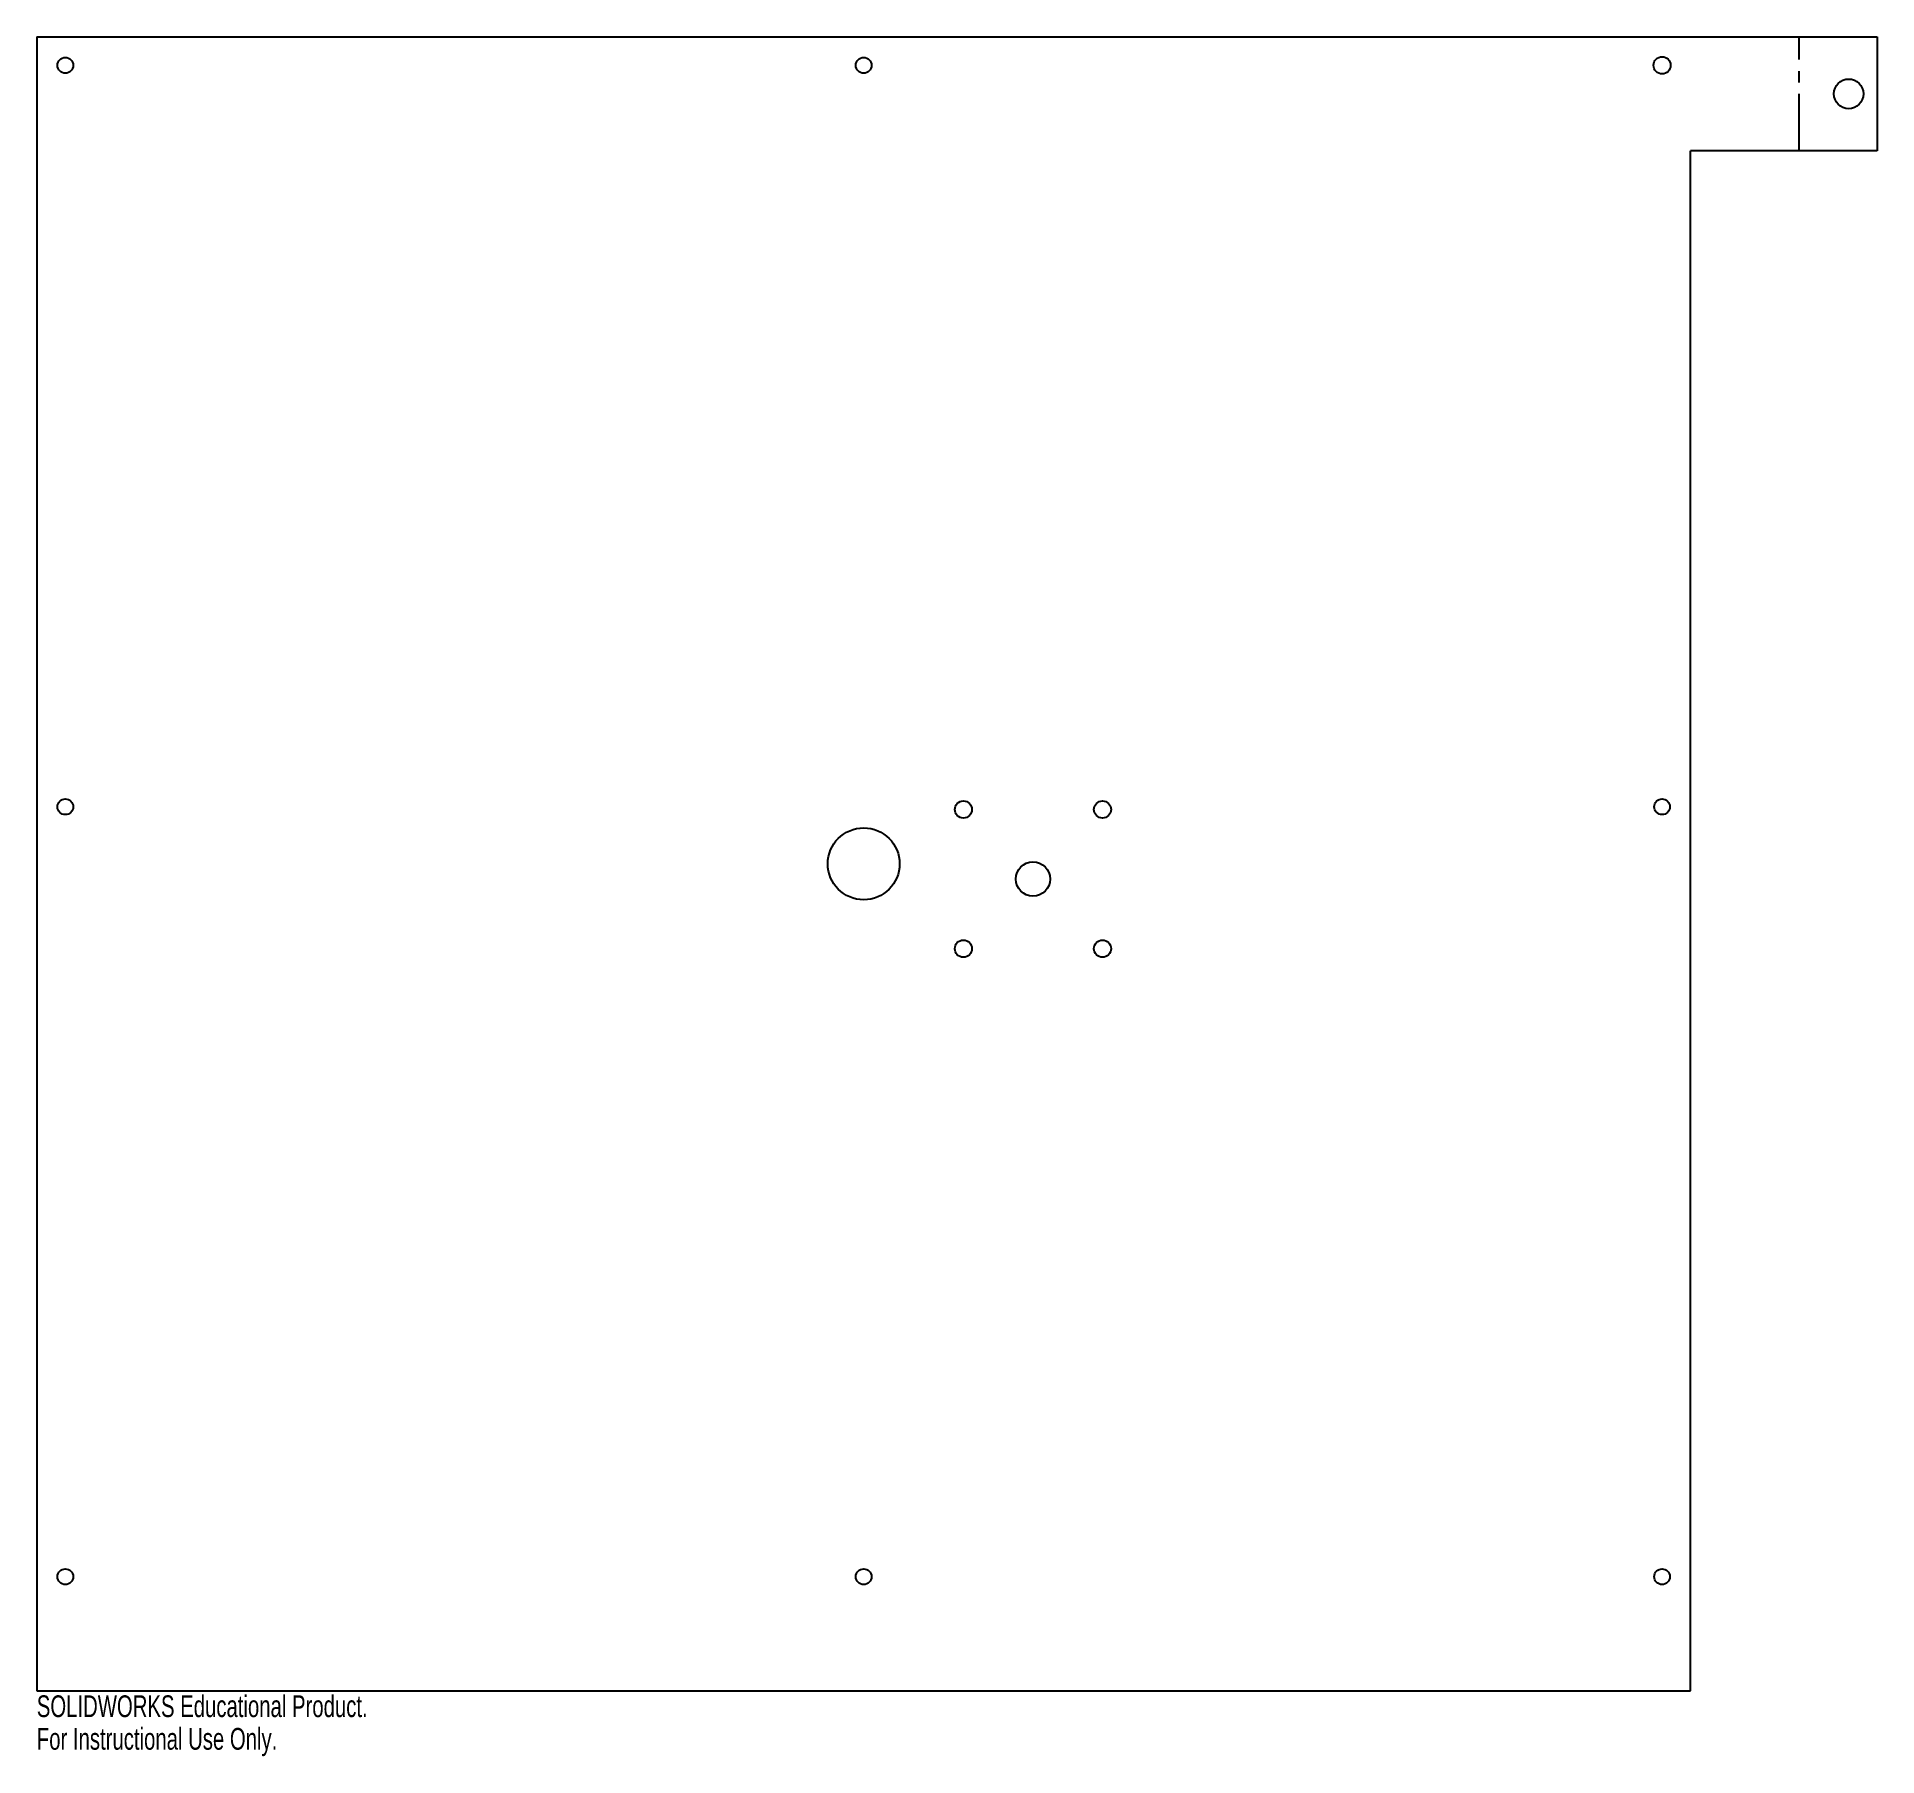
# Model space of a CAD drawing. Header units: inches. Extents: x 0 to 16.1, y -0.6 to 14.5.
import ezdxf

# ---------------------------------------------------------------- set-up
doc = ezdxf.new("R2010")
doc.units = ezdxf.units.IN
doc.header["$MEASUREMENT"] = 0
doc.linetypes.add('CENTERX2', pattern=[0.8, 0.5, -0.1, 0.1, -0.1])
doc.styles.add('SLDTEXTSTYLE0', font='TXT', dxfattribs={"width": 0.7})

msp = doc.modelspace()

# ---------------------------------------------------------------- linework, layer by layer
at = {"color": 7, "linetype": 'Continuous', "lineweight": 25}
for p, q in [((0, 14.5), (0, 0)), ((0, 14.5), (16.136, 14.5)), ((16.136, 14.5), (16.136, 13.5)), ((16.136, 13.5), (14.5, 13.5)), ((14.5, 0), (14.5, 13.5)), ((0, 0), (14.5, 0))]:
    msp.add_line(p, q, dxfattribs=at)
at = {"color": 7, "linetype": 'CENTERX2'}
msp.add_line((15.453, 13.5), (15.453, 14.5), dxfattribs=at)
at = {"color": 7, "linetype": 'Continuous', "lineweight": 25}
for centre, radius in [((0.25, 14.25), 0.069), ((7.25, 14.25), 0.069), ((14.25, 14.25), 0.075), ((15.886, 14), 0.13), ((0.25, 7.75), 0.069), ((8.124, 7.726), 0.075), ((9.344, 7.726), 0.075), ((14.25, 7.75), 0.069), ((7.25, 7.25), 0.315), ((8.734, 7.116), 0.15), ((8.124, 6.506), 0.075), ((9.344, 6.506), 0.075), ((0.25, 1), 0.069), ((7.25, 1), 0.069), ((14.25, 1), 0.069)]:
    msp.add_circle(centre, radius, dxfattribs=at)

# ---------------------------------------------------------------- texts
at = {"color": 7, "linetype": 'Continuous', "char_height": 0.1903, "attachment_point": 1, "style": 'SLDTEXTSTYLE0'}
for s, insert in [('SOLIDWORKS Educational Product.', (0, -0.04)), ('For Instructional Use Only.', (0, -0.326))]:
    msp.add_mtext(s, dxfattribs=dict(at, insert=insert))

doc.saveas('drawing.dxf')
